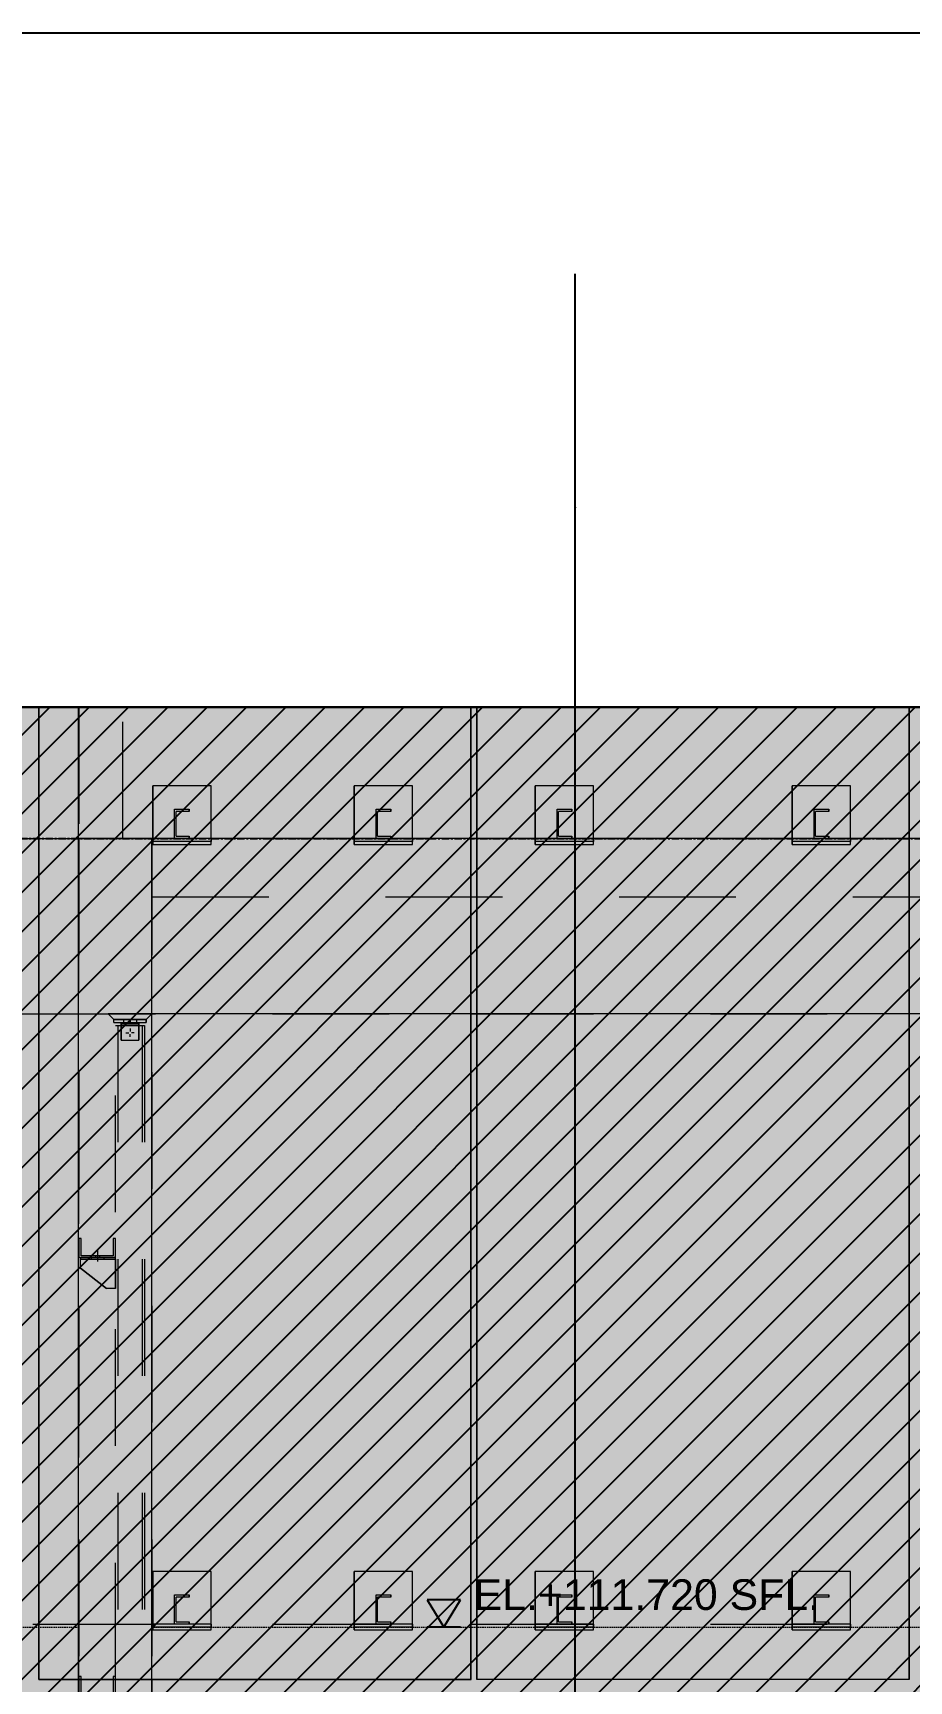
# Model space of a CAD drawing. Header units: millimetres. Extents: x 652937 to 1670132, y 1473552 to 2851037.
# Drawn here: x 830714 to 833714, y 1523605 to 1529249 of the extents above; entities that cross this region are included whole.
import ezdxf
from ezdxf.enums import TextEntityAlignment as Align
from ezdxf.xclip import XClip

# ---------------------------------------------------------------- set-up
doc = ezdxf.new("R2010")
doc.units = ezdxf.units.MM
doc.header["$XCLIPFRAME"] = 0
for name, pattern in [('HIDDEN', [0.375, 0.25, -0.125]), ('TA_GL_005.00000', [13.75, 5, -1.25, 1.25, -1.25, 5]), ('XKITLINE00', [0]), ('XKITLINE02', [4, 2, -2])]:
    doc.linetypes.add(name, pattern=pattern)
doc.layers.get('Defpoints').update_dxf_attribs({"color": 255})
for name, color, linetype in [('000 - 0_SYM_DWG_GRID-BUBBLE_MAIN_COLOR_1', 3, 'Continuous'), ('000 - 0_SYM_DWG_GRIDLINE_MAIN_COLOR_251', 251, 'Continuous'), ('000 - CONCRETE_COL_WIPEOUT_', 250, 'Continuous'), ('000 - CONCRETE_WALL_MAIN_COLOR_2', 1, 'Continuous'), ('000 - H A T C H', 9, 'Continuous'), ('DIM', 1, 'Continuous')]:
    doc.layers.add(name, color=color, linetype=linetype)
for name, color, linetype, lineweight in [('A-230-M_FLOOR', 2, 'Continuous', 25), ('Bolt', 7, 'Continuous', 0), ('Part', 2, 'Continuous', 0), ('Vertical Circulation', 7, 'Continuous', 9)]:
    doc.layers.add(name, color=color, linetype=linetype, lineweight=lineweight)
doc.styles.add('ANGSANA', font='angsana.shx', dxfattribs={"width": 0.9})
doc.styles.add('Arial', font='arial.ttf')
doc.styles.add('TA', font='', dxfattribs={"height": 4.5})
doc.styles.get('TA').set_extended_font_data('Cordia New')

# ---------------------------------------------------------------- blocks, each defined once
blk = doc.blocks.new('A$C0a204f6e')
at = {"layer": 'Defpoints'}
blk.add_lwpolyline([(775, 0), (0, 0), (0, 443.999987), (775, 443.999987)], close=True, dxfattribs=at)
blk = doc.blocks.new('*U6169')
at = {"layer": '000 - 0_SYM_DWG_GRIDLINE_MAIN_COLOR_251', "linetype": 'ByBlock', "ltscale": 5}
blk.add_line((16, 0), (-308.66, 0), dxfattribs=at)
at = {"layer": '000 - 0_SYM_DWG_GRIDLINE_MAIN_COLOR_251', "color": 3}
blk.add_point((-292.66, 0), dxfattribs=at)
at = {"style": 'TA', "flags": 1}
blk.add_attdef('LOCATION', (6, -6), '', height=4.5, rotation=270, dxfattribs=at)
at = {"layer": '000 - 0_SYM_DWG_GRID-BUBBLE_MAIN_COLOR_1', "style": 'Arial'}
blk.add_attdef('GRID-HEAD', text='', height=4, rotation=90, dxfattribs=at).set_placement((50, 0), align=Align.MIDDLE_CENTER)
blk = doc.blocks.new('*U6164')
at = {"layer": '000 - 0_SYM_DWG_GRIDLINE_MAIN_COLOR_251', "linetype": 'ByBlock', "ltscale": 5}
blk.add_line((200, 0), (-30071, 0), dxfattribs=at)
at = {"style": 'TA', "flags": 1}
blk.add_attdef('LOCATION', (6, -6), '', height=4.5, rotation=270, dxfattribs=at)
blk = doc.blocks.new('W-1-PP18-ST_ENT3_REV02_20260413-044638_PP18_ENT3_ELE2-DIMS-2')
at = {"color": 6, "linetype": 'TA_GL_005.00000', "rotation": 180}
blk.add_blockref('*U6164', (-7244, 114420), dxfattribs=at)
at = {"layer": '000 - 0_SYM_DWG_GRIDLINE_MAIN_COLOR_251', "color": 6, "xscale": 50, "yscale": 50, "zscale": 50, "rotation": 270}
blk.add_blockref('*U6169', (9900, 100920), dxfattribs=at)
blk = doc.blocks.new('LEV-SEC')
blk.add_hatch(color=1).paths.add_polyline_path([(-1.62, 2.67), (0, 0), (1.62, 2.67)])
at = {"color": 1}
for p, q in [((-1.62, 2.67), (0, 0)), ((1.62, 2.67), (-1.62, 2.67)), ((0, 0), (1.62, 2.67)), ((1.62, 0), (-1.62, 0))]:
    blk.add_line(p, q, dxfattribs=at)
at = {"color": 2, "style": 'ANGSANA'}
blk.add_attdef('ELEVATION', text='', height=2.4, dxfattribs=at).set_placement((2.91, 2.21), align=Align.BOTTOM_LEFT)
blk = doc.blocks.new('15')
at = {"layer": 'Part', "color": 253, "linetype": 'XKITLINE00', "lineweight": 0}
for points in [[(663595.1429, 1524504.6962), (663596.6229, 1524504.6962), (663596.6229, 1524504.6962), (663596.6229, 1524504.6962), (663596.6229, 1524508.0262), (663596.6229, 1524508.0262), (663595.1429, 1524508.0262)], [(663598.1229, 1524508.0262), (663598.1229, 1524504.6962), (663598.1229, 1524504.6962), (663596.6429, 1524504.6962), (663596.6429, 1524508.0262)]]:
    blk.add_lwpolyline(points, close=True, dxfattribs=at)
blk = doc.blocks.new('W-1-PP18-ST_ENT3_REV02_20260413-214324_PP18_ENT3_SE_ELE4-1')
at = {"layer": 'A-230-M_FLOOR', "lineweight": 9}
blk.add_lwpolyline([(8200, 114420), (8200, 114870), (20210.3, 114870), (20210.3, 114420)], dxfattribs=at)
at = {"layer": 'A-230-M_FLOOR', "color": 4, "lineweight": 9}
blk.add_lwpolyline([(8200, 103500), (8200, 114420), (8450, 114420), (8450, 103500)], dxfattribs=at)
at = {"layer": 'Part', "linetype": 'XKITLINE00', "lineweight": 0}
for p, q in [((-3835, 114420), (8200, 114420)), ((19810.3, 114420), (8450, 114420)), ((5165, 113820), (8200, 113820)), ((11175, 113820), (8450, 113820))]:
    blk.add_line(p, q, dxfattribs=at)
at = {"layer": 'Part', "color": 1, "linetype": 'HIDDEN', "lineweight": 0, "ltscale": 20}
for p, q in [((6553.5, 111720), (8200, 111720)), ((8450, 111720), (11175, 111720))]:
    blk.add_line(p, q, dxfattribs=at)
at = {"layer": 'DIM'}
ref = blk.add_blockref('LEV-SEC', (9450.5, 111720), dxfattribs=dict(at, xscale=34.99999999999999, yscale=34.99999999999999, zscale=34.99999999999999))
ref.add_attrib('ELEVATION', 'EL.+111.720 SFL.', dxfattribs={"layer": '0', "color": 3, "height": 105, "style": 'Arial'}).set_placement((9552.5, 111746.9), align=Align.BOTTOM_LEFT)
at = {"layer": 'Vertical Circulation', "color": 4, "xscale": 1000, "yscale": 1000, "zscale": 1000}
blk.add_blockref('15', (-663587079.2, -1524393156.2), dxfattribs=at)
blk = doc.blocks.new('*A39864510')
at = {"layer": 'Part', "linetype": 'XKITLINE02', "lineweight": 0}
for p, q in [((53.802733, -64.620099), (52.552292, -64.620099)), ((52.552292, -64.620099), (52.552292, -67.620099)), ((53.802292, -67.620099), (53.802292, -64.620099)), ((52.552292, -67.620099), (53.802733, -67.620099))]:
    blk.add_line(p, q, dxfattribs=at)
blk = doc.blocks.new('*A39874511')
at = {"layer": 'Part', "linetype": 'XKITLINE02', "lineweight": 0}
for p, q in [((52.551909, -71.470099), (52.552376, -71.470099)), ((52.591909, -71.470099), (52.551909, -71.470099)), ((52.551909, -71.470099), (52.551909, -71.795099)), ((52.591909, -71.470099), (52.592376, -71.470099)), ((52.591909, -71.765099), (52.591909, -71.470099)), ((53.136909, -71.470099), (53.137376, -71.470099)), ((53.176909, -71.470099), (53.136909, -71.470099)), ((53.136909, -71.470099), (53.136909, -71.765099)), ((53.176909, -71.470099), (53.177376, -71.470099)), ((53.176909, -71.795099), (53.176909, -71.470099)), ((52.551909, -71.795099), (52.552376, -71.795099)), ((52.551909, -71.795099), (53.176909, -71.795099)), ((52.591909, -71.765099), (52.592376, -71.765099)), ((53.136909, -71.765099), (52.591909, -71.765099)), ((53.136909, -71.765099), (53.137376, -71.765099)), ((53.176909, -71.795099), (53.177376, -71.795099))]:
    blk.add_line(p, q, dxfattribs=at)
blk = doc.blocks.new('*A39884512')
at = {"layer": 'Part', "linetype": 'XKITLINE02', "lineweight": 0}
for p, q in [((52.551909, -78.970099), (52.552376, -78.970099)), ((52.591909, -78.970099), (52.551909, -78.970099)), ((52.551909, -78.970099), (52.551909, -79.295099)), ((52.591909, -78.970099), (52.592376, -78.970099)), ((52.591909, -79.265099), (52.591909, -78.970099)), ((53.136909, -78.970099), (53.137376, -78.970099)), ((53.176909, -78.970099), (53.136909, -78.970099)), ((53.136909, -78.970099), (53.136909, -79.265099)), ((53.176909, -78.970099), (53.177376, -78.970099)), ((53.176909, -79.295099), (53.176909, -78.970099)), ((52.591909, -79.265099), (52.592376, -79.265099)), ((53.136909, -79.265099), (52.591909, -79.265099)), ((53.136909, -79.265099), (53.137376, -79.265099)), ((52.551909, -79.295099), (52.552376, -79.295099)), ((52.551909, -79.295099), (53.176909, -79.295099)), ((53.176909, -79.295099), (53.177376, -79.295099))]:
    blk.add_line(p, q, dxfattribs=at)
blk = doc.blocks.new('*A40324556')
at = {"layer": 'Part', "linetype": 'XKITLINE00', "lineweight": 0}
for p, q in [((59.265316, -62.370099), (51.865166, -62.370099)), ((51.865166, -79.020099), (51.865166, -62.370099)), ((59.265166, -62.370099), (59.265316, -62.370099)), ((59.265166, -79.020099), (59.265166, -62.370099)), ((59.265316, -62.370099), (59.265316, -79.020099)), ((59.265166, -79.020099), (51.865166, -79.020099)), ((59.265316, -79.020099), (59.265166, -79.020099))]:
    blk.add_line(p, q, dxfattribs=at)
at = {"layer": 'Part', "linetype": 'XKITLINE02', "lineweight": 0}
for p, q in [((51.865316, -79.020099), (51.865316, -62.370099)), ((59.265166, -79.020099), (59.265316, -79.020099))]:
    blk.add_line(p, q, dxfattribs=at)
blk = doc.blocks.new('*A40344558')
at = {"layer": 'Part', "linetype": 'XKITLINE00', "lineweight": 0}
for p, q in [((59.365186, -62.370099), (66.765337, -62.370099)), ((59.365186, -62.370099), (59.365186, -79.020099)), ((66.765186, -79.020099), (66.765186, -62.370099)), ((66.765337, -62.370099), (66.765337, -79.020099)), ((66.765186, -79.020099), (59.365186, -79.020099)), ((66.765337, -79.020099), (66.765186, -79.020099))]:
    blk.add_line(p, q, dxfattribs=at)
at = {"layer": 'Part', "linetype": 'XKITLINE02', "lineweight": 0}
for p, q in [((59.365337, -62.370099), (59.365186, -62.370099)), ((59.365337, -79.020099), (59.365337, -62.370099)), ((66.765186, -79.020099), (66.765337, -79.020099))]:
    blk.add_line(p, q, dxfattribs=at)
blk = doc.blocks.new('*A44785002')
at = {"layer": 'Part', "linetype": 'XKITLINE02', "lineweight": 0}
for p, q in [((44.365166, -64.620099), (51.765341, -64.620099)), ((51.865166, -64.620099), (59.265341, -64.620099)), ((59.365186, -64.620099), (66.765362, -64.620099)), ((44.365166, -67.620099), (51.765341, -67.620099)), ((51.865166, -67.620099), (59.265341, -67.620099)), ((59.365186, -67.620099), (66.765362, -67.620099))]:
    blk.add_line(p, q, dxfattribs=at)
at = {"layer": 'Part', "linetype": 'XKITLINE00', "lineweight": 0}
for p, q in [((51.765341, -64.620099), (51.865166, -64.620099)), ((59.265341, -64.620099), (59.365186, -64.620099)), ((51.765341, -67.620099), (51.865166, -67.620099)), ((59.265341, -67.620099), (59.365186, -67.620099))]:
    blk.add_line(p, q, dxfattribs=at)
blk = doc.blocks.new('*A44795003')
at = {"layer": 'Part', "linetype": 'XKITLINE02', "lineweight": 0}
for p, q in [((44.365166, -78.070099), (51.765341, -78.070099)), ((51.865166, -78.070099), (59.265341, -78.070099)), ((59.365186, -78.070099), (66.765362, -78.070099))]:
    blk.add_line(p, q, dxfattribs=at)
at = {"layer": 'Part', "linetype": 'XKITLINE00', "lineweight": 0}
for p, q in [((51.765341, -78.070099), (51.865166, -78.070099)), ((59.265341, -78.070099), (59.365186, -78.070099))]:
    blk.add_line(p, q, dxfattribs=at)
blk = doc.blocks.new('*A44805004')
at = {"layer": 'Part', "linetype": 'XKITLINE02', "lineweight": 0}
for p, q in [((54.190384, -77.570099), (54.440524, -77.570099)), ((54.190384, -78.070099), (54.190384, -77.570099)), ((54.190524, -78.070099), (54.190524, -77.570099)), ((54.440384, -77.607599), (54.440384, -77.570099)), ((54.440524, -77.570099), (54.440524, -77.607599)), ((54.440524, -77.607599), (54.215384, -77.607599)), ((54.215384, -78.032599), (54.215384, -77.607599)), ((54.215524, -78.032599), (54.215524, -77.607599)), ((54.440524, -78.070099), (54.190384, -78.070099)), ((54.215384, -78.032599), (54.440524, -78.032599)), ((54.440384, -78.070099), (54.440384, -78.032599)), ((54.440524, -78.032599), (54.440524, -78.070099))]:
    blk.add_line(p, q, dxfattribs=at)
blk = doc.blocks.new('*A44815005')
at = {"layer": 'Part', "linetype": 'XKITLINE02', "lineweight": 0}
for p, q in [((52.577215, -71.825099), (53.177221, -71.825099)), ((52.577215, -71.975099), (52.577215, -71.825099)), ((52.577221, -71.975099), (52.577221, -71.825099)), ((53.177215, -72.325099), (53.177215, -71.825099)), ((53.177221, -71.825099), (53.177221, -72.325099)), ((52.577221, -71.975099), (52.577215, -71.975099)), ((52.577215, -71.975099), (53.027215, -72.325099)), ((53.027221, -72.325099), (52.577221, -71.975099)), ((53.177221, -72.325099), (53.027215, -72.325099))]:
    blk.add_line(p, q, dxfattribs=at)
blk = doc.blocks.new('*A45155039')
at = {"layer": 'Part', "linetype": 'XKITLINE02', "lineweight": 0}
for p, q in [((53.802851, -67.620099), (53.052591, -67.620099)), ((53.052591, -67.620099), (53.152611, -67.720099)), ((53.152831, -67.720099), (53.052851, -67.620099)), ((53.702611, -67.720099), (53.802591, -67.620099)), ((53.702831, -67.720099), (53.802851, -67.620099)), ((53.152611, -67.720099), (53.702831, -67.720099))]:
    blk.add_line(p, q, dxfattribs=at)
blk = doc.blocks.new('*A45165040')
at = {"layer": 'Bolt', "linetype": 'XKITLINE00', "lineweight": 0}
for p, q in [((53.357718, -67.945099), (53.404338, -67.945099)), ((53.427718, -67.875099), (53.427718, -67.921719)), ((53.427718, -68.015099), (53.427718, -67.968479)), ((53.497718, -67.945099), (53.451098, -67.945099))]:
    blk.add_line(p, q, dxfattribs=at)
blk = doc.blocks.new('*A45175041')
at = {"layer": 'Part', "linetype": 'XKITLINE02', "lineweight": 0}
for p, q in [((53.152611, -67.770099), (53.152611, -67.720099)), ((53.152831, -67.720099), (53.152611, -67.720099)), ((53.702831, -67.720099), (53.152611, -67.720099)), ((53.152831, -67.770099), (53.152611, -67.770099)), ((53.152611, -67.770099), (53.702831, -67.770099)), ((53.152831, -67.770099), (53.152831, -67.720099)), ((53.702611, -67.720099), (53.702611, -67.770099)), ((53.702831, -67.770099), (53.702831, -67.720099))]:
    blk.add_line(p, q, dxfattribs=at)
blk = doc.blocks.new('*A45185042')
at = {"layer": 'Part', "linetype": 'XKITLINE02', "lineweight": 0}
for p, q in [((53.277658, -67.795099), (53.277658, -67.770099)), ((53.277658, -67.770099), (53.277718, -67.770099)), ((53.277658, -67.770099), (53.577718, -67.770099)), ((53.277713, -67.795099), (53.277658, -67.795099)), ((53.277658, -67.795099), (53.577713, -67.795099)), ((53.277713, -68.070099), (53.277713, -67.795099)), ((53.277718, -67.770099), (53.277718, -68.070099)), ((53.577658, -67.770099), (53.577658, -67.795099)), ((53.577713, -67.795099), (53.577713, -68.070099)), ((53.577718, -68.070099), (53.577718, -67.770099)), ((53.277718, -68.070099), (53.277713, -68.070099)), ((53.277713, -68.070099), (53.577718, -68.070099))]:
    blk.add_line(p, q, dxfattribs=at)
blk = doc.blocks.new('*A45195043')
at = {"layer": 'Bolt', "linetype": 'XKITLINE02', "lineweight": 0}
for p, q in [((53.317634, -67.720099), (53.317634, -67.770099)), ((53.317794, -67.720099), (53.317794, -67.770099)), ((53.427641, -67.720099), (53.427641, -67.770099)), ((53.427801, -67.720099), (53.427801, -67.770099)), ((53.537648, -67.720099), (53.537648, -67.770099)), ((53.537808, -67.720099), (53.537808, -67.770099))]:
    blk.add_line(p, q, dxfattribs=at)
blk = doc.blocks.new('*A45205044')
at = {"layer": 'Part', "linetype": 'XKITLINE02', "lineweight": 0}
for p, q in [((53.177268, -71.795099), (52.577168, -71.795099)), ((52.577168, -71.795099), (52.577168, -71.825099)), ((52.577168, -71.825099), (53.177268, -71.825099)), ((52.577268, -71.795099), (52.577268, -71.825099)), ((53.177168, -71.825099), (53.177168, -71.795099)), ((53.177268, -71.825099), (53.177268, -71.795099))]:
    blk.add_line(p, q, dxfattribs=at)
blk = doc.blocks.new('*A45215045')
at = {"layer": 'Bolt', "linetype": 'XKITLINE02', "lineweight": 0}
for p, q in [((52.877188, -71.864699), (52.877188, -71.650099)), ((52.877248, -71.864699), (52.877248, -71.650099)), ((52.767181, -71.825099), (52.767181, -71.795099)), ((52.767241, -71.825099), (52.767241, -71.795099)), ((52.842181, -71.795099), (52.842181, -71.765099)), ((52.842241, -71.795099), (52.842241, -71.765099)), ((52.912195, -71.795099), (52.912195, -71.765099)), ((52.912255, -71.795099), (52.912255, -71.765099)), ((52.987195, -71.825099), (52.987195, -71.795099)), ((52.987255, -71.825099), (52.987255, -71.795099))]:
    blk.add_line(p, q, dxfattribs=at)
blk = doc.blocks.new('*A47295253')
at = {"layer": 'Part', "linetype": 'XKITLINE02', "lineweight": 0}
for p, q in [((53.802119, -64.620099), (53.802119, -65.620099)), ((76.522604, -64.620099), (53.802119, -64.620099)), ((76.522011, -65.620099), (76.522011, -64.620099)), ((53.802119, -65.620099), (76.522604, -65.620099))]:
    blk.add_line(p, q, dxfattribs=at)
blk = doc.blocks.new('*A47305254')
at = {"layer": 'Part', "linetype": 'XKITLINE02', "lineweight": 0}
for p, q in [((52.551889, -62.370099), (59.265166, -62.370099)), ((52.551889, -62.370099), (52.551889, -64.620099)), ((53.302039, -64.620099), (53.302039, -62.370099)), ((59.365186, -62.370099), (66.765186, -62.370099)), ((52.551889, -64.620099), (110.596866, -64.620099))]:
    blk.add_line(p, q, dxfattribs=at)
at = {"layer": 'Part', "linetype": 'XKITLINE00', "lineweight": 0}
for p, q in [((59.265166, -62.370099), (59.365186, -62.370099)), ((66.765186, -62.370099), (66.865186, -62.370099))]:
    blk.add_line(p, q, dxfattribs=at)
blk = doc.blocks.new('*A47795303')
at = {"layer": 'Part', "linetype": 'XKITLINE02', "lineweight": 0}
for p, q in [((60.740384, -77.570099), (60.990524, -77.570099)), ((60.740384, -78.070099), (60.740384, -77.570099)), ((60.740524, -78.070099), (60.740524, -77.570099)), ((60.990384, -77.607599), (60.990384, -77.570099)), ((60.990524, -77.570099), (60.990524, -77.607599)), ((60.990524, -77.607599), (60.765384, -77.607599)), ((60.765384, -78.032599), (60.765384, -77.607599)), ((60.765524, -78.032599), (60.765524, -77.607599)), ((60.990524, -78.070099), (60.740384, -78.070099)), ((60.765384, -78.032599), (60.990524, -78.032599)), ((60.990384, -78.070099), (60.990384, -78.032599)), ((60.990524, -78.032599), (60.990524, -78.070099))]:
    blk.add_line(p, q, dxfattribs=at)
blk = doc.blocks.new('*A47805304')
at = {"layer": 'Part', "linetype": 'XKITLINE02', "lineweight": 0}
for p, q in [((65.140384, -77.570099), (65.390524, -77.570099)), ((65.140384, -78.070099), (65.140384, -77.570099)), ((65.140524, -78.070099), (65.140524, -77.570099)), ((65.390384, -77.607599), (65.390384, -77.570099)), ((65.390524, -77.570099), (65.390524, -77.607599)), ((65.390524, -77.607599), (65.165384, -77.607599)), ((65.165384, -78.032599), (65.165384, -77.607599)), ((65.165524, -78.032599), (65.165524, -77.607599)), ((65.390524, -78.070099), (65.140384, -78.070099)), ((65.165384, -78.032599), (65.390524, -78.032599)), ((65.390384, -78.070099), (65.390384, -78.032599)), ((65.390524, -78.032599), (65.390524, -78.070099))]:
    blk.add_line(p, q, dxfattribs=at)
blk = doc.blocks.new('*A47815305')
at = {"layer": 'Part', "linetype": 'XKITLINE02', "lineweight": 0}
for p, q in [((61.365609, -78.070099), (60.365409, -78.070099)), ((60.365409, -78.120099), (60.365409, -78.070099)), ((61.365609, -78.120099), (60.365409, -78.120099)), ((60.365609, -78.120099), (60.365609, -78.070099)), ((61.365409, -78.070099), (61.365609, -78.070099)), ((61.365409, -78.120099), (61.365409, -78.070099)), ((61.365609, -78.120099), (61.365409, -78.120099)), ((61.365609, -78.070099), (61.365609, -78.120099))]:
    blk.add_line(p, q, dxfattribs=at)
blk = doc.blocks.new('*A47825306')
at = {"layer": 'Part', "linetype": 'XKITLINE02', "lineweight": 0}
for p, q in [((65.765609, -78.070099), (64.765409, -78.070099)), ((64.765409, -78.120099), (64.765409, -78.070099)), ((65.765609, -78.120099), (64.765409, -78.120099)), ((64.765609, -78.120099), (64.765609, -78.070099)), ((65.765409, -78.070099), (65.765609, -78.070099)), ((65.765409, -78.120099), (65.765409, -78.070099)), ((65.765609, -78.120099), (65.765409, -78.120099)), ((65.765609, -78.070099), (65.765609, -78.120099))]:
    blk.add_line(p, q, dxfattribs=at)
blk = doc.blocks.new('*A47835307')
at = {"layer": 'Part', "linetype": 'XKITLINE02', "lineweight": 0}
for p, q in [((61.365369, -77.170099), (60.365357, -77.170099)), ((60.365357, -77.170099), (60.365357, -78.170099)), ((60.365369, -78.170099), (60.365369, -77.170099)), ((61.365357, -78.170099), (61.365357, -77.170099)), ((61.365369, -78.170099), (61.365369, -77.170099)), ((60.365357, -78.170099), (61.365369, -78.170099))]:
    blk.add_line(p, q, dxfattribs=at)
blk = doc.blocks.new('*A47845308')
at = {"layer": 'Part', "linetype": 'XKITLINE02', "lineweight": 0}
for p, q in [((65.765369, -77.170099), (64.765357, -77.170099)), ((64.765357, -77.170099), (64.765357, -78.170099)), ((64.765369, -78.170099), (64.765369, -77.170099)), ((65.765357, -78.170099), (65.765357, -77.170099)), ((65.765369, -78.170099), (65.765369, -77.170099)), ((64.765357, -78.170099), (65.765369, -78.170099))]:
    blk.add_line(p, q, dxfattribs=at)
blk = doc.blocks.new('*A47855309')
at = {"layer": 'Part', "linetype": 'XKITLINE02', "lineweight": 0}
for p, q in [((57.640384, -77.570099), (57.890524, -77.570099)), ((57.640384, -78.070099), (57.640384, -77.570099)), ((57.640524, -78.070099), (57.640524, -77.570099)), ((57.890384, -77.607599), (57.890384, -77.570099)), ((57.890524, -77.570099), (57.890524, -77.607599)), ((57.890524, -77.607599), (57.665384, -77.607599)), ((57.665384, -78.032599), (57.665384, -77.607599)), ((57.665524, -78.032599), (57.665524, -77.607599)), ((57.890524, -78.070099), (57.640384, -78.070099)), ((57.665384, -78.032599), (57.890524, -78.032599)), ((57.890384, -78.070099), (57.890384, -78.032599)), ((57.890524, -78.032599), (57.890524, -78.070099))]:
    blk.add_line(p, q, dxfattribs=at)
blk = doc.blocks.new('*A47865310')
at = {"layer": 'Part', "linetype": 'XKITLINE02', "lineweight": 0}
for p, q in [((58.265609, -78.070099), (57.265409, -78.070099)), ((57.265409, -78.120099), (57.265409, -78.070099)), ((58.265609, -78.120099), (57.265409, -78.120099)), ((57.265609, -78.120099), (57.265609, -78.070099)), ((58.265409, -78.070099), (58.265609, -78.070099)), ((58.265409, -78.120099), (58.265409, -78.070099)), ((58.265609, -78.120099), (58.265409, -78.120099)), ((58.265609, -78.070099), (58.265609, -78.120099))]:
    blk.add_line(p, q, dxfattribs=at)
blk = doc.blocks.new('*A47875311')
at = {"layer": 'Part', "linetype": 'XKITLINE02', "lineweight": 0}
for p, q in [((58.265369, -77.170099), (57.265357, -77.170099)), ((57.265357, -77.170099), (57.265357, -78.170099)), ((57.265369, -78.170099), (57.265369, -77.170099)), ((58.265357, -78.170099), (58.265357, -77.170099)), ((58.265369, -78.170099), (58.265369, -77.170099)), ((57.265357, -78.170099), (58.265369, -78.170099))]:
    blk.add_line(p, q, dxfattribs=at)
blk = doc.blocks.new('*A47885312')
at = {"layer": 'Part', "linetype": 'XKITLINE02', "lineweight": 0}
for p, q in [((52.551891, -64.620099), (52.551891, -79.020099)), ((52.551891, -64.620099), (53.802292, -64.620099)), ((52.552292, -83.220099), (52.552292, -64.620099)), ((53.801891, -64.620099), (53.801891, -79.020099)), ((53.801891, -64.620099), (53.802292, -64.620099)), ((53.802292, -64.620099), (53.802292, -83.220099)), ((52.551891, -79.070099), (52.551891, -83.220099)), ((53.801891, -79.070099), (53.801891, -83.220099)), ((53.802292, -83.220099), (52.551891, -83.220099)), ((53.801891, -83.220099), (53.802292, -83.220099))]:
    blk.add_line(p, q, dxfattribs=at)
at = {"layer": 'Part', "linetype": 'XKITLINE00', "lineweight": 0}
for p, q in [((52.551891, -79.020099), (52.551891, -79.070099)), ((53.801891, -79.020099), (53.801891, -79.070099))]:
    blk.add_line(p, q, dxfattribs=at)
blk = doc.blocks.new('*A47895313')
at = {"layer": 'Part', "linetype": 'XKITLINE02', "lineweight": 0}
for p, q in [((53.177671, -83.020099), (53.177671, -67.820099)), ((53.177671, -67.820099), (53.177771, -67.820099)), ((53.177671, -67.820099), (53.677771, -67.820099)), ((53.177771, -83.020099), (53.177771, -67.820099)), ((53.217671, -67.820099), (53.217671, -83.020099)), ((53.217718, -67.820099), (53.217718, -83.020099)), ((53.217724, -67.820099), (53.217724, -83.020099)), ((53.217771, -67.820099), (53.217771, -83.020099)), ((53.637671, -67.820099), (53.637671, -83.020099)), ((53.637718, -67.820099), (53.637718, -83.020099)), ((53.637724, -67.820099), (53.637724, -83.020099)), ((53.637771, -67.820099), (53.637771, -83.020099)), ((53.677671, -67.820099), (53.677671, -83.020099)), ((53.677771, -67.820099), (53.677771, -83.020099)), ((53.177771, -83.020099), (53.177671, -83.020099)), ((53.177671, -83.020099), (53.677771, -83.020099))]:
    blk.add_line(p, q, dxfattribs=at)
blk = doc.blocks.new('*A47905314')
at = {"layer": 'Part', "linetype": 'XKITLINE02', "lineweight": 0}
for p, q in [((54.815369, -77.170099), (53.815357, -77.170099)), ((53.815357, -77.170099), (53.815357, -78.170099)), ((53.815369, -78.170099), (53.815369, -77.170099)), ((54.815357, -78.170099), (54.815357, -77.170099)), ((54.815369, -78.170099), (54.815369, -77.170099)), ((53.815357, -78.170099), (54.815369, -78.170099))]:
    blk.add_line(p, q, dxfattribs=at)
blk = doc.blocks.new('*A47915315')
at = {"layer": 'Part', "linetype": 'XKITLINE02', "lineweight": 0}
for p, q in [((54.81561, -78.070099), (53.815409, -78.070099)), ((53.815409, -78.120099), (53.815409, -78.070099)), ((54.81561, -78.120099), (53.815409, -78.120099)), ((53.81561, -78.120099), (53.81561, -78.070099)), ((54.815409, -78.070099), (54.81561, -78.070099)), ((54.815409, -78.120099), (54.815409, -78.070099)), ((54.81561, -78.120099), (54.815409, -78.120099)), ((54.81561, -78.070099), (54.81561, -78.120099))]:
    blk.add_line(p, q, dxfattribs=at)
blk = doc.blocks.new('*A49155439')
at = {"layer": 'Part', "linetype": 'XKITLINE02', "lineweight": 0}
for p, q in [((61.36561, -64.620099), (60.365409, -64.620099)), ((60.365409, -64.670099), (60.365409, -64.620099)), ((61.36561, -64.670099), (60.365409, -64.670099)), ((60.36561, -64.670099), (60.36561, -64.620099)), ((61.365409, -64.620099), (61.36561, -64.620099)), ((61.365409, -64.670099), (61.365409, -64.620099)), ((61.36561, -64.670099), (61.365409, -64.670099)), ((61.36561, -64.620099), (61.36561, -64.670099))]:
    blk.add_line(p, q, dxfattribs=at)
blk = doc.blocks.new('*A49165440')
at = {"layer": 'Part', "linetype": 'XKITLINE02', "lineweight": 0}
for p, q in [((65.765609, -64.620099), (64.765409, -64.620099)), ((64.765409, -64.670099), (64.765409, -64.620099)), ((65.765609, -64.670099), (64.765409, -64.670099)), ((64.765609, -64.670099), (64.765609, -64.620099)), ((65.765409, -64.620099), (65.765609, -64.620099)), ((65.765409, -64.670099), (65.765409, -64.620099)), ((65.765609, -64.670099), (65.765409, -64.670099)), ((65.765609, -64.620099), (65.765609, -64.670099))]:
    blk.add_line(p, q, dxfattribs=at)
blk = doc.blocks.new('*A49175441')
at = {"layer": 'Part', "linetype": 'XKITLINE02', "lineweight": 0}
for p, q in [((61.365372, -63.720099), (60.36536, -63.720099)), ((60.36536, -63.720099), (60.36536, -64.720099)), ((60.365372, -64.720099), (60.365372, -63.720099)), ((61.36536, -64.720099), (61.36536, -63.720099)), ((61.365372, -64.720099), (61.365372, -63.720099)), ((60.36536, -64.720099), (61.365372, -64.720099))]:
    blk.add_line(p, q, dxfattribs=at)
blk = doc.blocks.new('*A49185442')
at = {"layer": 'Part', "linetype": 'XKITLINE02', "lineweight": 0}
for p, q in [((65.765372, -63.720099), (64.76536, -63.720099)), ((64.76536, -63.720099), (64.76536, -64.720099)), ((64.765372, -64.720099), (64.765372, -63.720099)), ((65.76536, -64.720099), (65.76536, -63.720099)), ((65.765372, -64.720099), (65.765372, -63.720099)), ((64.76536, -64.720099), (65.765372, -64.720099))]:
    blk.add_line(p, q, dxfattribs=at)
blk = doc.blocks.new('*A49195443')
at = {"layer": 'Part', "linetype": 'XKITLINE02', "lineweight": 0}
for p, q in [((60.740387, -64.120099), (60.990527, -64.120099)), ((60.740387, -64.620099), (60.740387, -64.120099)), ((60.740527, -64.620099), (60.740527, -64.120099)), ((60.990527, -64.157599), (60.765387, -64.157599)), ((60.765387, -64.582599), (60.765387, -64.157599)), ((60.765527, -64.582599), (60.765527, -64.157599)), ((60.990387, -64.157599), (60.990387, -64.120099)), ((60.990527, -64.120099), (60.990527, -64.157599)), ((60.765387, -64.582599), (60.990527, -64.582599)), ((60.990387, -64.620099), (60.990387, -64.582599)), ((60.990527, -64.582599), (60.990527, -64.620099)), ((60.990527, -64.620099), (60.740387, -64.620099))]:
    blk.add_line(p, q, dxfattribs=at)
blk = doc.blocks.new('*A49205444')
at = {"layer": 'Part', "linetype": 'XKITLINE02', "lineweight": 0}
for p, q in [((65.140387, -64.120099), (65.390527, -64.120099)), ((65.140387, -64.620099), (65.140387, -64.120099)), ((65.140527, -64.620099), (65.140527, -64.120099)), ((65.390527, -64.157599), (65.165387, -64.157599)), ((65.165387, -64.582599), (65.165387, -64.157599)), ((65.165527, -64.582599), (65.165527, -64.157599)), ((65.390387, -64.157599), (65.390387, -64.120099)), ((65.390527, -64.120099), (65.390527, -64.157599)), ((65.165387, -64.582599), (65.390527, -64.582599)), ((65.390387, -64.620099), (65.390387, -64.582599)), ((65.390527, -64.582599), (65.390527, -64.620099)), ((65.390527, -64.620099), (65.140387, -64.620099))]:
    blk.add_line(p, q, dxfattribs=at)
blk = doc.blocks.new('*A49215445')
at = {"layer": 'Part', "linetype": 'XKITLINE02', "lineweight": 0}
for p, q in [((58.26561, -64.620099), (57.265409, -64.620099)), ((57.265409, -64.670099), (57.265409, -64.620099)), ((58.26561, -64.670099), (57.265409, -64.670099)), ((57.26561, -64.670099), (57.26561, -64.620099)), ((58.265409, -64.620099), (58.26561, -64.620099)), ((58.265409, -64.670099), (58.265409, -64.620099)), ((58.26561, -64.670099), (58.265409, -64.670099)), ((58.26561, -64.620099), (58.26561, -64.670099))]:
    blk.add_line(p, q, dxfattribs=at)
blk = doc.blocks.new('*A49225446')
at = {"layer": 'Part', "linetype": 'XKITLINE02', "lineweight": 0}
for p, q in [((58.265372, -63.720099), (57.26536, -63.720099)), ((57.26536, -63.720099), (57.26536, -64.720099)), ((57.265372, -64.720099), (57.265372, -63.720099)), ((58.26536, -64.720099), (58.26536, -63.720099)), ((58.265372, -64.720099), (58.265372, -63.720099)), ((57.26536, -64.720099), (58.265372, -64.720099))]:
    blk.add_line(p, q, dxfattribs=at)
blk = doc.blocks.new('*A49235447')
at = {"layer": 'Part', "linetype": 'XKITLINE02', "lineweight": 0}
for p, q in [((57.640387, -64.120099), (57.890527, -64.120099)), ((57.640387, -64.620099), (57.640387, -64.120099)), ((57.640527, -64.620099), (57.640527, -64.120099)), ((57.890527, -64.157599), (57.665387, -64.157599)), ((57.665387, -64.582599), (57.665387, -64.157599)), ((57.665527, -64.582599), (57.665527, -64.157599)), ((57.890387, -64.157599), (57.890387, -64.120099)), ((57.890527, -64.120099), (57.890527, -64.157599)), ((57.665387, -64.582599), (57.890527, -64.582599)), ((57.890387, -64.620099), (57.890387, -64.582599)), ((57.890527, -64.582599), (57.890527, -64.620099)), ((57.890527, -64.620099), (57.640387, -64.620099))]:
    blk.add_line(p, q, dxfattribs=at)
blk = doc.blocks.new('*A49245448')
at = {"layer": 'Part', "linetype": 'XKITLINE02', "lineweight": 0}
for p, q in [((54.81561, -64.620099), (53.815409, -64.620099)), ((53.815409, -64.670099), (53.815409, -64.620099)), ((54.81561, -64.670099), (53.815409, -64.670099)), ((53.81561, -64.670099), (53.81561, -64.620099)), ((54.815409, -64.620099), (54.81561, -64.620099)), ((54.815409, -64.670099), (54.815409, -64.620099)), ((54.81561, -64.670099), (54.815409, -64.670099)), ((54.81561, -64.620099), (54.81561, -64.670099))]:
    blk.add_line(p, q, dxfattribs=at)
blk = doc.blocks.new('*A49255449')
at = {"layer": 'Part', "linetype": 'XKITLINE02', "lineweight": 0}
for p, q in [((54.815372, -63.720099), (53.81536, -63.720099)), ((53.81536, -63.720099), (53.81536, -64.720099)), ((53.815372, -64.720099), (53.815372, -63.720099)), ((54.81536, -64.720099), (54.81536, -63.720099)), ((54.815372, -64.720099), (54.815372, -63.720099)), ((53.81536, -64.720099), (54.815372, -64.720099))]:
    blk.add_line(p, q, dxfattribs=at)
blk = doc.blocks.new('*A49265450')
at = {"layer": 'Part', "linetype": 'XKITLINE02', "lineweight": 0}
for p, q in [((54.190387, -64.120099), (54.440527, -64.120099)), ((54.190387, -64.620099), (54.190387, -64.120099)), ((54.190527, -64.620099), (54.190527, -64.120099)), ((54.440527, -64.157599), (54.215387, -64.157599)), ((54.215387, -64.582599), (54.215387, -64.157599)), ((54.215527, -64.582599), (54.215527, -64.157599)), ((54.440387, -64.157599), (54.440387, -64.120099)), ((54.440527, -64.120099), (54.440527, -64.157599)), ((54.215387, -64.582599), (54.440527, -64.582599)), ((54.440387, -64.620099), (54.440387, -64.582599)), ((54.440527, -64.582599), (54.440527, -64.620099)), ((54.440527, -64.620099), (54.190387, -64.620099))]:
    blk.add_line(p, q, dxfattribs=at)
blk = doc.blocks.new('W-1-PP18-ST_ENT3_REV02_20260413-214457_PP18_ENT3_SE_ELE4-2')
at = {"lineweight": 0, "xscale": 200, "yscale": 200, "zscale": 200}
for name in ['*A40324556', '*A47305254', '*A40344558', '*A49255449', '*A49225446', '*A49175441', '*A49185442', '*A49265450', '*A49235447', '*A49195443', '*A49205444', '*A44785002', '*A47885312', '*A39864510', '*A47295253', '*A49245448', '*A49215445', '*A49155439', '*A49165440', '*A45155039', '*A45175041', '*A47895313', '*A45185042', '*A45195043', '*A45165040', '*A39874511', '*A45205044', '*A44815005', '*A45215045', '*A47905314', '*A47875311', '*A47835307', '*A47845308', '*A44805004', '*A47855309', '*A47795303', '*A47805304', '*A44795003', '*A47915315', '*A47865310', '*A47815305', '*A47825306', '*A39884512']:
    blk.add_blockref(name, (-2309.3778, 127344.0198), dxfattribs=at)
blk = doc.blocks.new('*U7583')
blk.add_wipeout([(3262.6, -11470), (3262.6, -12310), (3000, -12310), (3000, -8620), (0, -8620), (0, 0), (7480, 0), (7480, -9340), (13872, -9340), (13872, -12310), (4562.6, -12310), (4562.6, -11470)])
at = {"layer": '000 - H A T C H'}
h = blk.add_hatch(dxfattribs=at)
h.set_pattern_fill('AR-CONC', color=8, scale=0.05)
h.paths.add_polyline_path([(7480, 0), (0, 0), (0, -8620), (3000, -8620), (3000, -12310), (3262.6, -12310), (3262.6, -11470), (4562.6, -11470), (4562.6, -12310), (13872, -12310), (13872, -9340), (7480, -9340)])
at = {"layer": '000 - CONCRETE_COL_WIPEOUT_', "color": 0}
blk.add_lwpolyline([(3262.6, -11470), (3262.6, -12310), (3000, -12310), (3000, -8620), (0, -8620), (0, 0), (7480, 0), (7480, -9340), (13872, -9340), (13872, -12310), (4562.6, -12310), (4562.6, -11470)], close=True, dxfattribs=at)
blk = doc.blocks.new('A$Ccc5d2e7b')
at = {"layer": '000 - CONCRETE_WALL_MAIN_COLOR_2'}
blk.add_blockref('*U7583', (0, 0), dxfattribs=at)
at = {"layer": '000 - H A T C H'}
h = blk.add_hatch(dxfattribs=at)
h.set_pattern_fill('ANSI31', color=1, scale=30)
h.set_pattern_definition([(45, (-88709.82, -145266.49), (-67.35192, 67.35192), [])])
h.paths.add_polyline_path([(4562.6, -11470), (4562.6, -12310), (13872, -12310), (13872, -9340), (7480, -9340), (7480, 0), (0, 0), (0, -8620), (3000, -8620), (3000, -12310), (3262.6, -12310), (3262.6, -11470)])
at = {"color": 6}
blk.add_lwpolyline([(0, 0), (0, -8620), (3000, -8620), (3000, -12310), (3262.7, -12310), (3262.6, -11470), (4562.6, -11470), (4562.6, -12310), (13872, -12310), (13872, -9340), (7480, -9340), (7480, 0)], close=True, dxfattribs=at)

msp = doc.modelspace()

# ---------------------------------------------------------------- block references
at = {"color": 6}
msp.add_blockref('A$Ccc5d2e7b', (829234.2162, 1526940.4203), dxfattribs=at)

# ---------------------------------------------------------------- next in the draw order: block references
at = {"color": 6, "xscale": 50, "yscale": 50, "zscale": 50}
msp.add_blockref('A$C0a204f6e', (810350.4505, 1507048.6813), dxfattribs=at)
at = {"color": 6}
msp.add_blockref('W-1-PP18-ST_ENT3_REV02_20260413-044638_PP18_ENT3_ELE2-DIMS-2', (822670.5264, 1412070.4203), dxfattribs=at)

# ---------------------------------------------------------------- next in the draw order: block references
ref = msp.add_blockref('W-1-PP18-ST_ENT3_REV02_20260413-214324_PP18_ENT3_SE_ELE4-1', (822670.5264, 1412070.4203), dxfattribs=at)
XClip(ref).set_block_clipping_path([(-8921.6742467015, 100922), (26429.9241350386, 117178.2602934372)])

# ---------------------------------------------------------------- next in the draw order: block references
ref = msp.add_blockref('W-1-PP18-ST_ENT3_REV02_20260413-214457_PP18_ENT3_SE_ELE4-2', (822670.5264, 1412070.4203), dxfattribs=at)
XClip(ref).set_block_clipping_path([(-8921.6742467015, 100922), (26429.9241350386, 117178.2602934372)])

doc.saveas('drawing.dxf')
